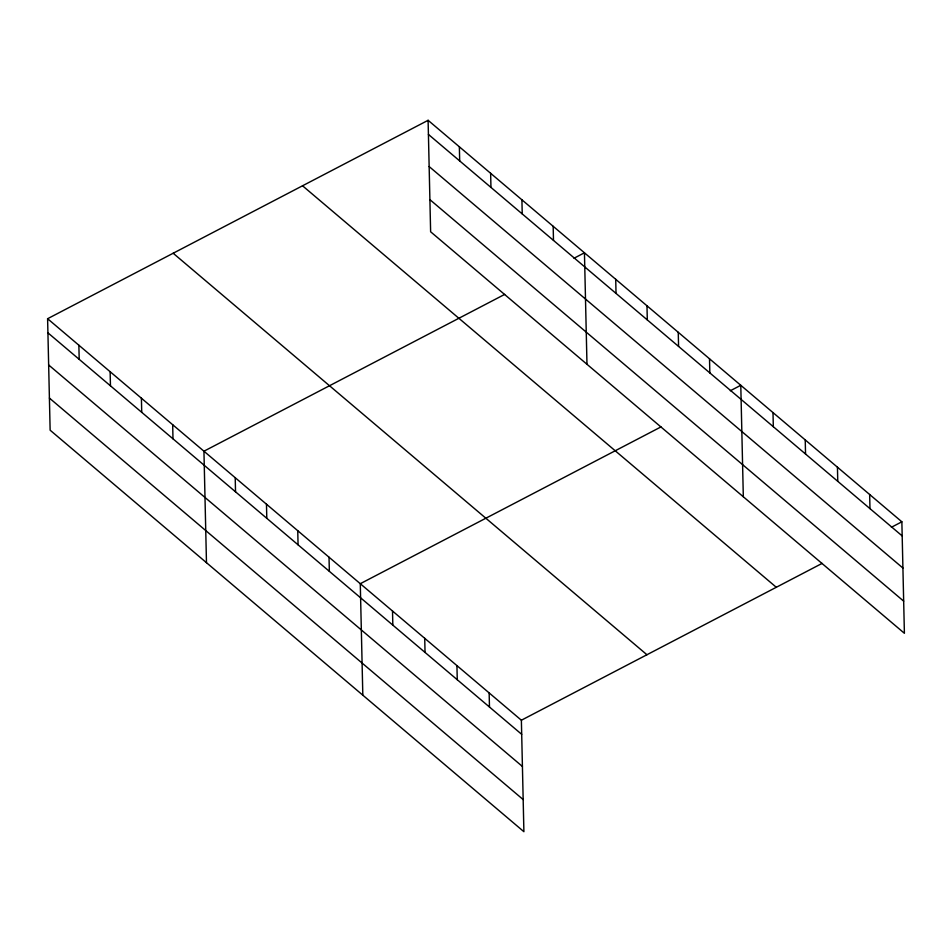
<?xml version="1.0" encoding="UTF-8"?>
<svg xmlns="http://www.w3.org/2000/svg" width="952" height="952" viewBox="0 0 952 952"><rect width="100%" height="100%" fill="white"/><g stroke="black" fill="none" stroke-linecap="round" stroke-linejoin="round"><path stroke-width="1.43" d="M47.6 318.718L521.375 720.224L523.897 831.691L50.135 430.197L47.6 318.718L428.102 120.309L901.865 521.803L904.4 633.282L430.625 231.776L428.102 120.309M504.655 294.406L203.942 451.212L206.477 562.692M573.985 258.254L584.445 252.804L586.979 364.271M660.997 426.901L360.284 583.707L362.819 695.186M730.327 390.748L740.787 385.298L743.322 496.777M521.375 720.224L822.088 563.405M891.405 527.265L901.865 521.803M428.424 134.422L902.187 535.928M429.15 166.552L902.924 568.047M429.899 199.646L903.674 601.152M302.534 185.783L776.308 587.289M173.169 253.244L646.932 654.738M47.921 332.831L521.696 734.337M48.647 364.961L522.422 766.467M49.397 398.067L523.172 799.573M869.652 494.505L869.973 508.618M837.439 467.206L837.76 481.319M805.225 439.895L805.547 454.021M773 412.597L773.322 426.71M709.514 358.797L709.835 372.91M678.252 332.296L678.574 346.409M646.979 305.794L647.301 319.92M615.718 279.305L616.027 293.418M553.172 226.302L553.493 240.416M521.91 199.801L522.231 213.914M490.637 173.3L490.958 187.413M489.149 692.913L489.471 707.038M459.364 146.798L459.685 160.924M456.936 665.615L457.257 679.728M424.723 638.316L425.044 652.429M392.51 611.005L392.831 625.131M329.023 557.206L329.344 571.331M297.75 530.704L298.071 544.83M266.477 504.215L266.798 518.328M235.215 477.714L235.537 491.827M172.681 424.711L172.99 438.824M141.408 398.21L141.729 412.335M110.134 371.72L110.456 385.834M78.873 345.219L79.194 359.332"/></g></svg>
